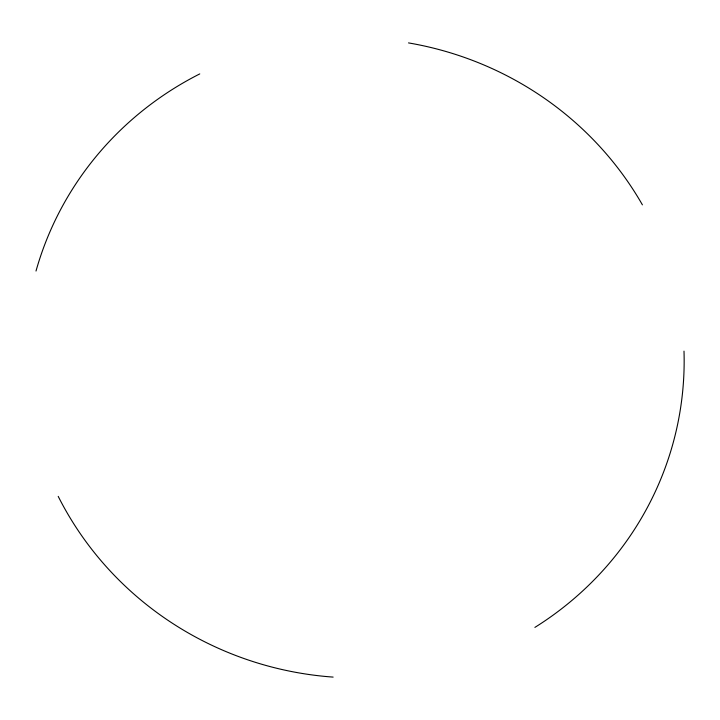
<?xml version="1.0" encoding="UTF-8"?>
<svg xmlns="http://www.w3.org/2000/svg" width="720" height="720" viewBox="0 0 720 720"><rect width="100%" height="100%" fill="white"/><g stroke="black" fill="none" stroke-linecap="round" stroke-linejoin="round"><path stroke-width="1.08" d="M684 351.135A330.102 319.725 8.6 0 1 534.879 627.399M333.126 677.097A330.102 319.725 8.6 0 1 58.212 496.377M36 271.035A330.102 319.725 8.6 0 1 199.764 73.908M408.501 42.903A330.102 319.725 8.6 0 1 642.411 204.849"/></g></svg>
